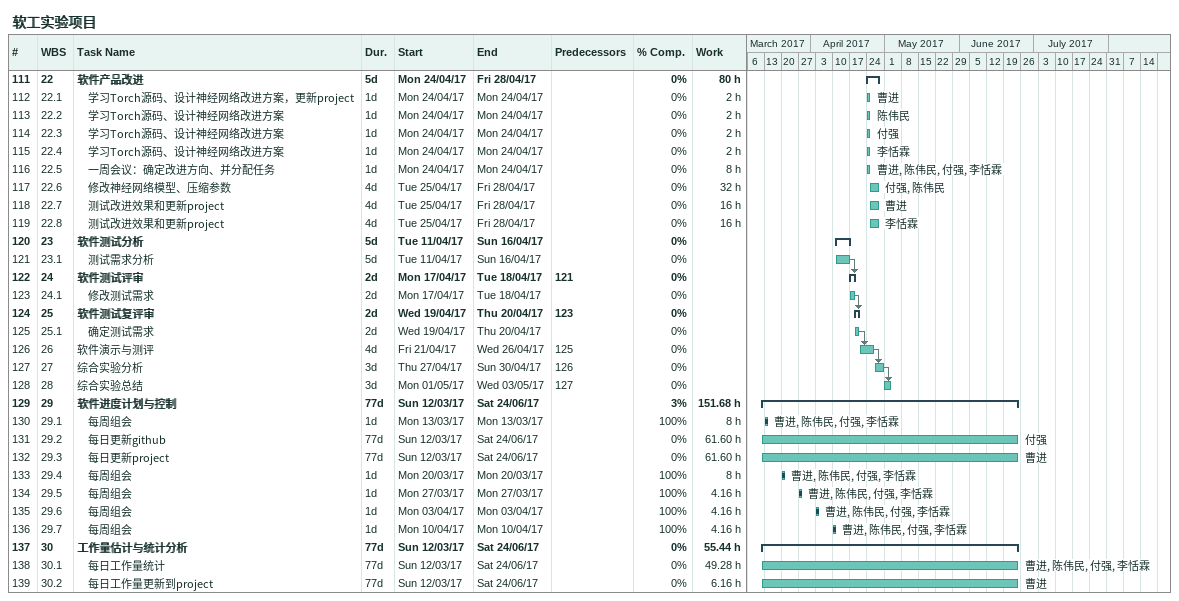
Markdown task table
软工实验项目

| ID | WBS | Task | Duration | Start | Finish | Predecessors | Resources | % complete | Work (h) |
|---|---|---|---|---|---|---|---|---|---|
| 111 | 22 | **软件产品改进** | 5d | 2017-04-24 | 2017-04-28 |  |  | 0 | 80 |
| 112 | 22.1 | 学习Torch源码、设计神经网络改进方案，更新project | 1d | 2017-04-24 | 2017-04-24 |  | 曹进 | 0 | 2 |
| 113 | 22.2 | 学习Torch源码、设计神经网络改进方案 | 1d | 2017-04-24 | 2017-04-24 |  | 陈伟民 | 0 | 2 |
| 114 | 22.3 | 学习Torch源码、设计神经网络改进方案 | 1d | 2017-04-24 | 2017-04-24 |  | 付强 | 0 | 2 |
| 115 | 22.4 | 学习Torch源码、设计神经网络改进方案 | 1d | 2017-04-24 | 2017-04-24 |  | 李恬霖 | 0 | 2 |
| 116 | 22.5 | 一周会议：确定改进方向、并分配任务 | 1d | 2017-04-24 | 2017-04-24 |  | 曹进, 陈伟民, 付强, 李恬霖 | 0 | 8 |
| 117 | 22.6 | 修改神经网络模型、压缩参数 | 4d | 2017-04-25 | 2017-04-28 |  | 付强, 陈伟民 | 0 | 32 |
| 118 | 22.7 | 测试改进效果和更新project | 4d | 2017-04-25 | 2017-04-28 |  | 曹进 | 0 | 16 |
| 119 | 22.8 | 测试改进效果和更新project | 4d | 2017-04-25 | 2017-04-28 |  | 李恬霖 | 0 | 16 |
| 120 | 23 | **软件测试分析** | 5d | 2017-04-11 | 2017-04-16 |  |  | 0 |  |
| 121 | 23.1 | 测试需求分析 | 5d | 2017-04-11 | 2017-04-16 |  |  | 0 |  |
| 122 | 24 | **软件测试评审** | 2d | 2017-04-17 | 2017-04-18 | 121 |  | 0 |  |
| 123 | 24.1 | 修改测试需求 | 2d | 2017-04-17 | 2017-04-18 |  |  | 0 |  |
| 124 | 25 | **软件测试复评审** | 2d | 2017-04-19 | 2017-04-20 | 123 |  | 0 |  |
| 125 | 25.1 | 确定测试需求 | 2d | 2017-04-19 | 2017-04-20 |  |  | 0 |  |
| 126 | 26 | 软件演示与测评 | 4d | 2017-04-21 | 2017-04-26 | 125 |  | 0 |  |
| 127 | 27 | 综合实验分析 | 3d | 2017-04-27 | 2017-04-30 | 126 |  | 0 |  |
| 128 | 28 | 综合实验总结 | 3d | 2017-05-01 | 2017-05-03 | 127 |  | 0 |  |
| 129 | 29 | **软件进度计划与控制** | 77d | 2017-03-12 | 2017-06-24 |  |  | 3 | 151.68 |
| 130 | 29.1 | 每周组会 | 1d | 2017-03-13 | 2017-03-13 |  | 曹进, 陈伟民, 付强, 李恬霖 | 100 | 8 |
| 131 | 29.2 | 每日更新github | 77d | 2017-03-12 | 2017-06-24 |  | 付强 | 0 | 61.60 |
| 132 | 29.3 | 每日更新project | 77d | 2017-03-12 | 2017-06-24 |  | 曹进 | 0 | 61.60 |
| 133 | 29.4 | 每周组会 | 1d | 2017-03-20 | 2017-03-20 |  | 曹进, 陈伟民, 付强, 李恬霖 | 100 | 8 |
| 134 | 29.5 | 每周组会 | 1d | 2017-03-27 | 2017-03-27 |  | 曹进, 陈伟民, 付强, 李恬霖 | 100 | 4.16 |
| 135 | 29.6 | 每周组会 | 1d | 2017-04-03 | 2017-04-03 |  | 曹进, 陈伟民, 付强, 李恬霖 | 100 | 4.16 |
| 136 | 29.7 | 每周组会 | 1d | 2017-04-10 | 2017-04-10 |  | 曹进, 陈伟民, 付强, 李恬霖 | 100 | 4.16 |
| 137 | 30 | **工作量估计与统计分析** | 77d | 2017-03-12 | 2017-06-24 |  |  | 0 | 55.44 |
| 138 | 30.1 | 每日工作量统计 | 77d | 2017-03-12 | 2017-06-24 |  | 曹进, 陈伟民, 付强, 李恬霖 | 0 | 49.28 |
| 139 | 30.2 | 每日工作量更新到project | 77d | 2017-03-12 | 2017-06-24 |  | 曹进 | 0 | 6.16 |
